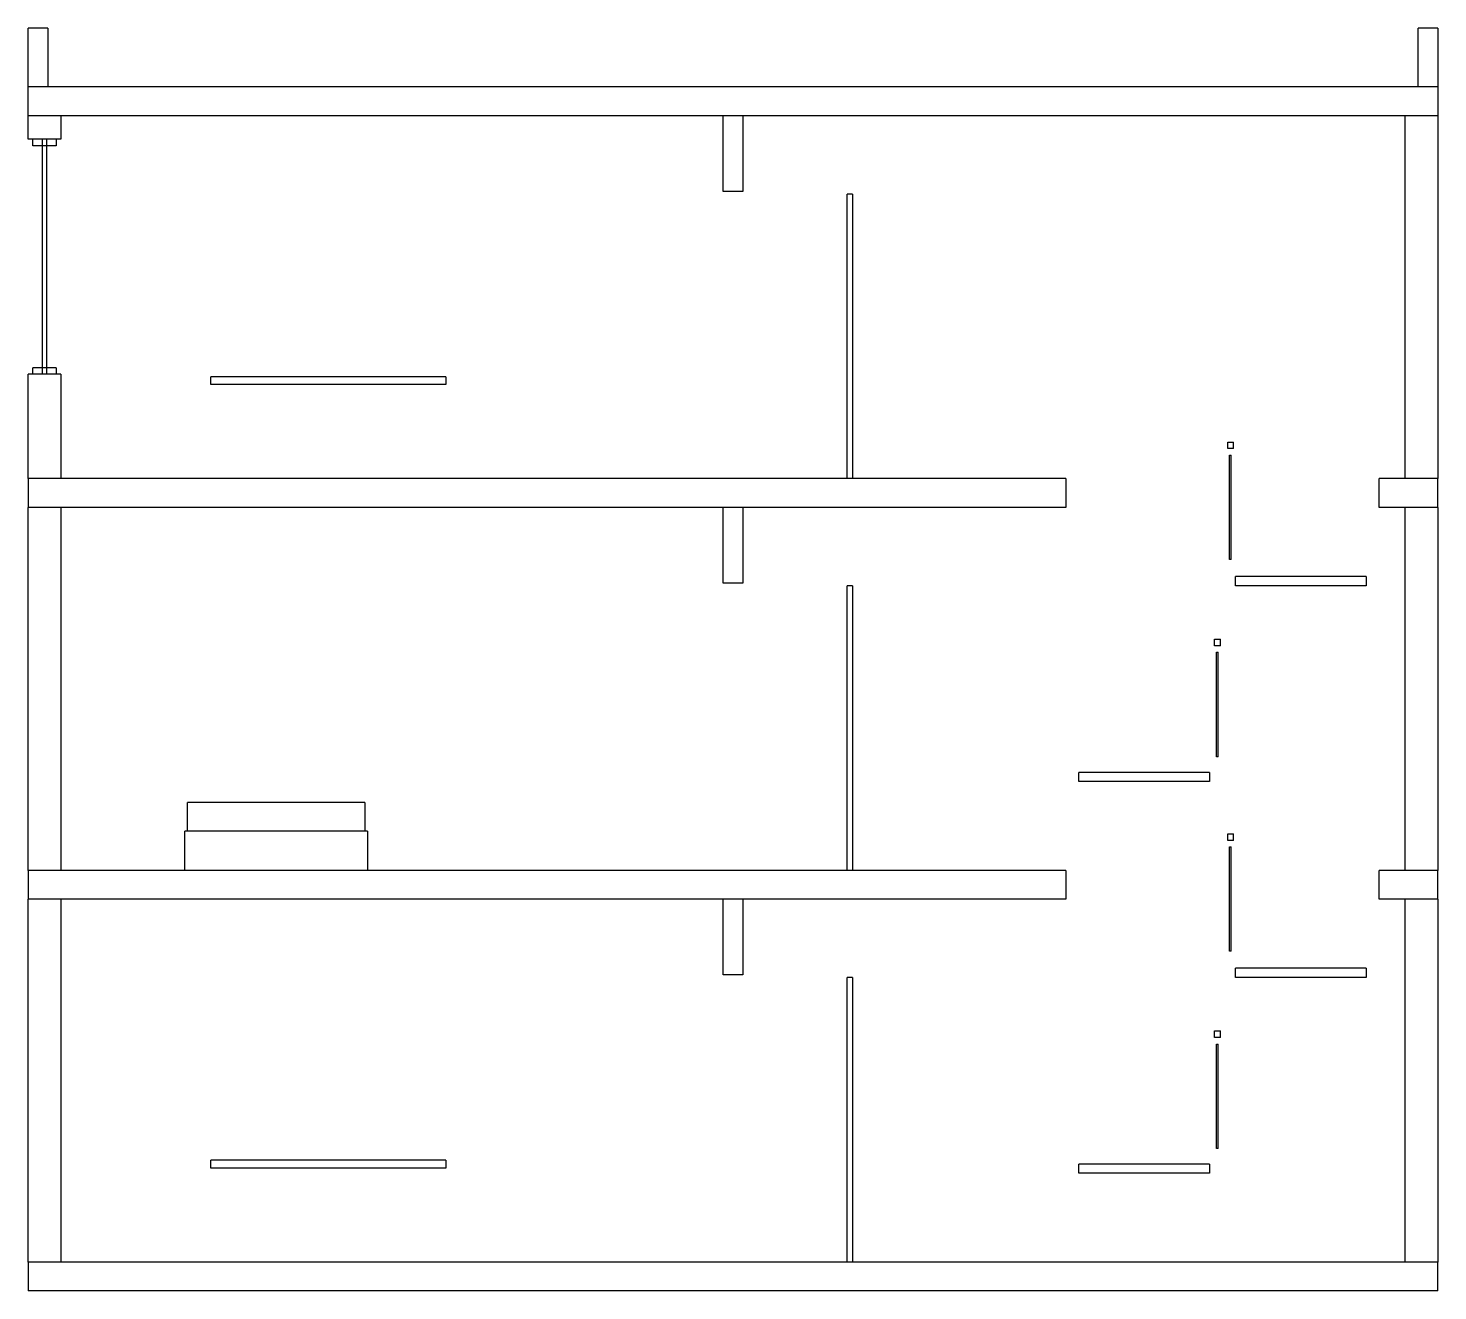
# Model space of a CAD drawing. Header units: millimetres. Extents: x 0 to 10800, y -220 to 9450.
import ezdxf

# ---------------------------------------------------------------- set-up
doc = ezdxf.new("R2010")
doc.units = ezdxf.units.MM
doc.layers.add('sheets', color=7, linetype='CONTINUOUS', lineweight=25, true_color=0x4f8cff)

msp = doc.modelspace()

# ---------------------------------------------------------------- linework, layer by layer
at = {"layer": 'sheets', "linetype": 'CONTINUOUS', "lineweight": 25, "true_color": 0x4f8cff}
for p, q in [((0, 9000), (0, 9450)), ((150, 9450), (0, 9450)), ((150, 9450), (150, 9000)), ((10650, 9000), (10650, 9450)), ((10800, 9450), (10650, 9450)), ((10800, 9450), (10800, 9000)), ((0, 8780), (0, 9000)), ((10800, 9000), (0, 9000)), ((150, 9000), (0, 9000)), ((10800, 9000), (10650, 9000)), ((10800, 9000), (10800, 8780)), ((0, 8600), (0, 8780)), ((250, 8780), (0, 8780)), ((10800, 8780), (0, 8780)), ((250, 8780), (250, 8600)), ((5325, 8200), (5325, 8780)), ((5475, 8780), (5325, 8780)), ((5475, 8780), (5475, 8200)), ((10550, 6000), (10550, 8780)), ((10800, 8780), (10550, 8780)), ((10800, 8780), (10800, 6000)), ((250, 8600), (0, 8600)), ((35, 8550), (35, 8600)), ((215, 8600), (35, 8600)), ((215, 8550), (35, 8550)), ((110, 6800), (110, 8600)), ((140, 8600), (110, 8600)), ((140, 8600), (140, 6800)), ((215, 8600), (215, 8550)), ((5475, 8200), (5325, 8200)), ((6275, 6000), (6275, 8180)), ((6315, 8180), (6275, 8180)), ((6315, 8180), (6315, 6000)), ((35, 6800), (35, 6850)), ((215, 6850), (35, 6850)), ((215, 6850), (215, 6800)), ((0, 6000), (0, 6800)), ((250, 6800), (0, 6800)), ((215, 6800), (35, 6800)), ((140, 6800), (110, 6800)), ((250, 6800), (250, 6000)), ((1400, 6720), (1400, 6780)), ((3200, 6780), (1400, 6780)), ((3200, 6720), (1400, 6720)), ((3200, 6780), (3200, 6720)), ((9190, 6230), (9190, 6280)), ((9190, 6280), (9235, 6280)), ((9235, 6230), (9235, 6280)), ((9235, 6230), (9190, 6230)), ((9205, 5380), (9205, 6180)), ((9205, 6180), (9217, 6180)), ((9217, 5380), (9217, 6180)), ((0, 6000), (0, 5780)), ((7950, 6000), (0, 6000)), ((250, 6000), (0, 6000)), ((6315, 6000), (6275, 6000)), ((7950, 6000), (7950, 5780)), ((10350, 5780), (10350, 6000)), ((10800, 6000), (10350, 6000)), ((10800, 6000), (10550, 6000)), ((10800, 5780), (10800, 6000)), ((0, 3000), (0, 5780)), ((250, 5780), (0, 5780)), ((7950, 5780), (0, 5780)), ((250, 5780), (250, 3000)), ((5325, 5200), (5325, 5780)), ((5475, 5780), (5325, 5780)), ((5475, 5780), (5475, 5200)), ((10800, 5780), (10350, 5780)), ((10550, 3000), (10550, 5780)), ((10800, 5780), (10550, 5780)), ((10800, 5780), (10800, 3000)), ((9217, 5380), (9205, 5380)), ((5475, 5200), (5325, 5200)), ((9250, 5180), (9250, 5250)), ((10250, 5250), (9250, 5250)), ((10250, 5250), (10250, 5180)), ((6275, 3000), (6275, 5180)), ((6315, 5180), (6275, 5180)), ((6315, 5180), (6315, 3000)), ((10250, 5180), (9250, 5180)), ((9090, 4720), (9090, 4770)), ((9090, 4770), (9135, 4770)), ((9135, 4720), (9135, 4770)), ((9135, 4720), (9090, 4720)), ((9105, 3870), (9105, 4670)), ((9105, 4670), (9117, 4670)), ((9117, 3870), (9117, 4670)), ((9117, 3870), (9105, 3870)), ((8050, 3680), (8050, 3750)), ((9050, 3750), (8050, 3750)), ((9050, 3680), (8050, 3680)), ((9050, 3750), (9050, 3680)), ((1220, 3300), (1220, 3520)), ((2580, 3520), (1220, 3520)), ((2580, 3520), (2580, 3300)), ((1200, 3000), (1200, 3300)), ((2600, 3300), (1200, 3300)), ((2580, 3300), (1220, 3300)), ((2600, 3300), (2600, 3000)), ((9190, 3230), (9190, 3280)), ((9190, 3280), (9235, 3280)), ((9235, 3230), (9235, 3280)), ((9235, 3230), (9190, 3230)), ((9205, 2380), (9205, 3180)), ((9205, 3180), (9217, 3180)), ((9217, 2380), (9217, 3180)), ((0, 3000), (0, 2780)), ((7950, 3000), (0, 3000)), ((250, 3000), (0, 3000)), ((2600, 3000), (1200, 3000)), ((6315, 3000), (6275, 3000)), ((7950, 3000), (7950, 2780)), ((10350, 2780), (10350, 3000)), ((10800, 3000), (10350, 3000)), ((10800, 3000), (10550, 3000)), ((10800, 2780), (10800, 3000)), ((0, 0), (0, 2780)), ((250, 2780), (0, 2780)), ((7950, 2780), (0, 2780)), ((250, 2780), (250, 0)), ((5325, 2200), (5325, 2780)), ((5475, 2780), (5325, 2780)), ((5475, 2780), (5475, 2200)), ((10800, 2780), (10350, 2780)), ((10550, 0), (10550, 2780)), ((10800, 2780), (10550, 2780)), ((10800, 2780), (10800, 0)), ((9217, 2380), (9205, 2380)), ((5475, 2200), (5325, 2200)), ((6275, 0), (6275, 2180)), ((6315, 2180), (6275, 2180)), ((6315, 2180), (6315, 0)), ((9250, 2180), (9250, 2250)), ((10250, 2250), (9250, 2250)), ((10250, 2180), (9250, 2180)), ((10250, 2250), (10250, 2180)), ((9090, 1720), (9090, 1770)), ((9090, 1770), (9135, 1770)), ((9135, 1720), (9135, 1770)), ((9135, 1720), (9090, 1720)), ((9105, 870), (9105, 1670)), ((9105, 1670), (9117, 1670)), ((9117, 870), (9117, 1670)), ((9117, 870), (9105, 870)), ((1400, 720), (1400, 780)), ((3200, 780), (1400, 780)), ((3200, 780), (3200, 720)), ((3200, 720), (1400, 720)), ((8050, 680), (8050, 750)), ((9050, 750), (8050, 750)), ((9050, 680), (8050, 680)), ((9050, 750), (9050, 680)), ((0, 0), (0, -220)), ((10800, 0), (0, 0)), ((250, 0), (0, 0)), ((6315, 0), (6275, 0)), ((10800, 0), (10550, 0)), ((10800, -220), (10800, 0)), ((10800, -220), (0, -220))]:
    msp.add_line(p, q, dxfattribs=at)

doc.saveas('drawing.dxf')
